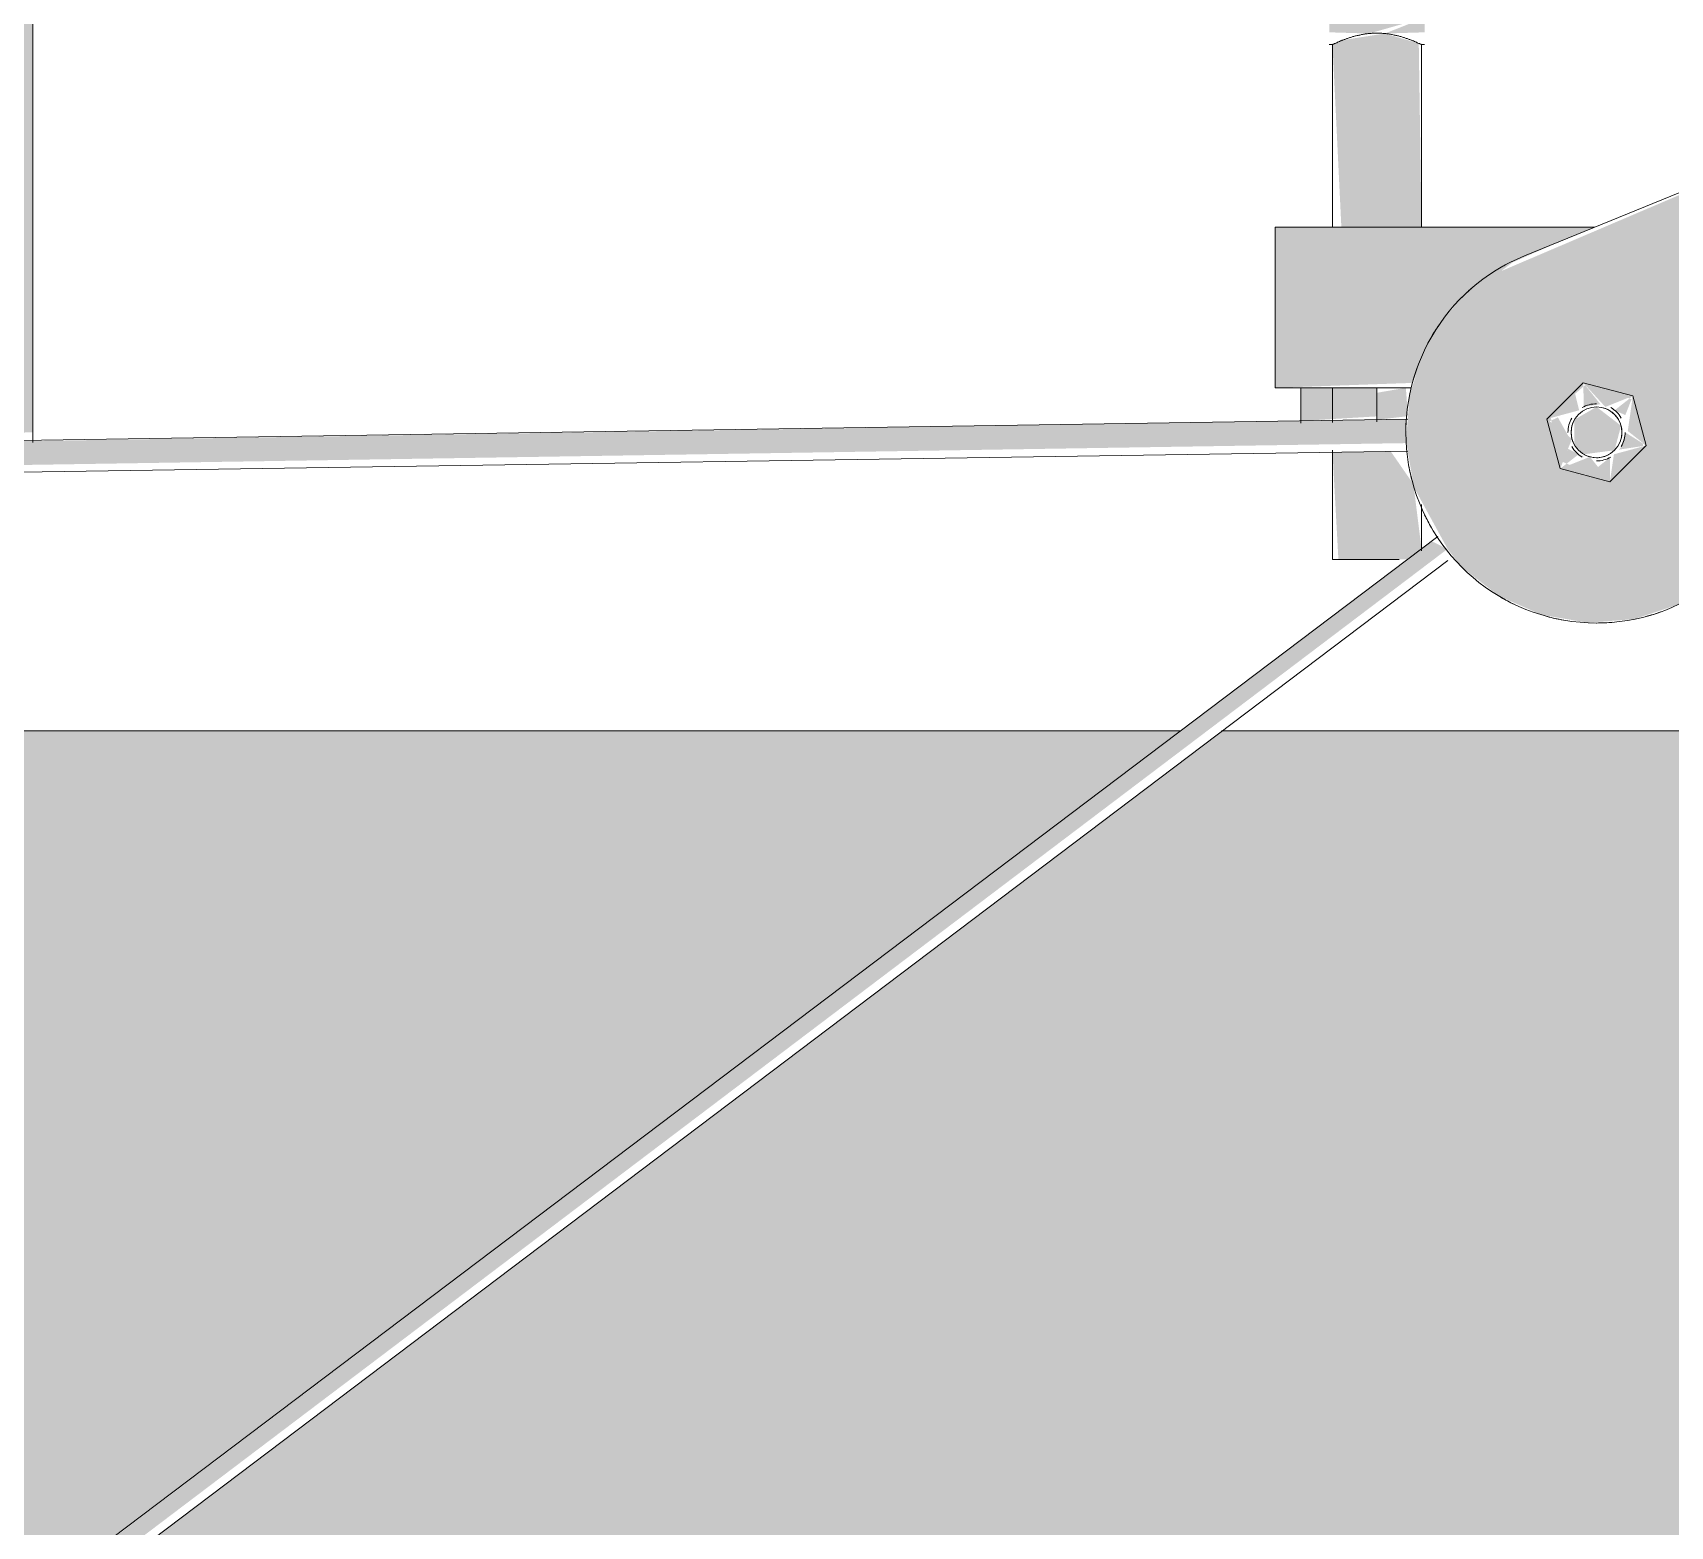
# Model space of a CAD drawing. Header units: inches. Extents: x -54880 to -186, y -265 to 853.
# Drawn here: x -25682.39 to -25666.29, y 270.18 to 284.87 of the extents above; entities that cross this region are included whole.
import ezdxf

# ---------------------------------------------------------------- set-up
doc = ezdxf.new("R2010")
doc.units = ezdxf.units.IN
doc.header["$MEASUREMENT"] = 0
for name, color, linetype, lineweight in [('M-HVAC-DUCT', 70, 'Continuous', 9), ('Q-SPCQ', 91, 'Continuous', 9), ('S-BEAM', 12, 'Continuous', 9)]:
    doc.layers.add(name, color=color, linetype=linetype, lineweight=lineweight)

# ---------------------------------------------------------------- blocks, each defined once
blk = doc.blocks.new('Family7 - Family7-V9-Section 13')
at = {"layer": 'S-BEAM'}
blk.add_hatch(color=256, dxfattribs=at).paths.add_polyline_path([(-25696.951, 280.637), (-25682.39, 280.937), (-25682.39, 290.743), (-25700.39, 290.743), (-25700.39, 280.637)], flags=0)
blk.add_line((-25682.39, 290.743), (-25682.39, 280.836), dxfattribs=at)
blk = doc.blocks.new('Basketball_Backstop-Performance_Sports_Systems-3103-Ceiling_Hung - 27_-0_ to 27_-11 7_8_-652462-Section 13')
at = {"layer": 'Q-SPCQ'}
h = blk.add_hatch(color=256, dxfattribs=at)
h.paths.add_polyline_path([(-25669.097, 284.859), (-25668.705, 284.871), (-25668.705, 285.015), (-25669.061, 284.873)], flags=0)
h.paths.add_polyline_path([(-25669.251, 284.859), (-25668.705, 285.015), (-25668.705, 285.656), (-25669.643, 285.656), (-25669.643, 284.871), (-25669.287, 284.86)], flags=0)
h = blk.add_hatch(color=256, dxfattribs=at)
h.paths.add_polyline_path([(-25668.888, 279.687), (-25668.795, 279.749), (-25668.736, 279.793), (-25668.815, 280.426), (-25669.039, 280.75), (-25669.611, 280.742), (-25669.553, 279.687), (-25668.89, 279.687)], flags=0)
h.paths.add_polyline_path([(-25669.223, 282.955), (-25668.736, 282.955), (-25668.763, 284.763), (-25669.097, 284.859), (-25669.508, 284.795), (-25669.611, 284.75), (-25669.524, 282.955), (-25669.251, 282.955)], flags=0)
h = blk.add_hatch(color=256, dxfattribs=at)
h.paths.add_polyline_path([(-25618.861, 281.375), (-25574.174, 281.375), (-25574.174, 282.955), (-25620.674, 282.875), (-25620.674, 281.375), (-25618.974, 281.375)], flags=0)
h.paths.add_polyline_path([(-25670.174, 281.375), (-25668.826, 281.423), (-25668.46, 282.133), (-25667.843, 282.607), (-25667.321, 282.838), (-25667.034, 282.955), (-25670.174, 282.955), (-25670.174, 281.423)], flags=0)
h.paths.add_polyline_path([(-25623.674, 281.375), (-25623.674, 282.875), (-25664.167, 282.955), (-25664.812, 281.375), (-25623.83, 281.375)], flags=0)
h.paths.add_polyline_path([(-25622.079, 282.059), (-25622.072, 281.848), (-25621.981, 282.059), (-25621.981, 282.237), (-25622.077, 282.064)], flags=0)
h.paths.add_polyline_path([(-25622.233, 282.052), (-25622.105, 282.107), (-25622.174, 282.212), (-25622.23, 282.059)], flags=0)
h.paths.add_polyline_path([(-25622.356, 281.808), (-25622.254, 281.844), (-25622.271, 282.109), (-25622.356, 282.157), (-25622.356, 281.835)], flags=0)
h.paths.add_polyline_path([(-25621.856, 281.928), (-25621.799, 282.125), (-25621.856, 281.937)], flags=0)
h.paths.add_polyline_path([(-25622.169, 282.226), (-25621.981, 282.312), (-25621.986, 282.396), (-25622.356, 282.39), (-25622.271, 282.232), (-25622.174, 282.227)], flags=0)
for points in [[(-25669.924, 281.049), (-25669.174, 281.094), (-25669.174, 281.375), (-25669.924, 281.375), (-25669.924, 281.073)], [(-25669.174, 281.061), (-25668.869, 281.096), (-25668.89, 281.375), (-25669.174, 281.326), (-25669.174, 281.073)]]:
    blk.add_hatch(color=256, dxfattribs=at).paths.add_polyline_path(points, flags=0)
for p, q in [((-25669.643, 284.75), (-25669.611, 284.75)), ((-25669.611, 284.75), (-25669.611, 282.955)), ((-25668.736, 282.955), (-25668.736, 284.75)), ((-25668.736, 284.75), (-25668.705, 284.75)), ((-25670.174, 281.375), (-25670.174, 282.955)), ((-25670.174, 282.955), (-25667.034, 282.955)), ((-25668.833, 281.375), (-25670.174, 281.375)), ((-25669.924, 281.028), (-25669.924, 281.375)), ((-25669.611, 281.375), (-25669.611, 281.033)), ((-25669.174, 281.375), (-25669.174, 281.04)), ((-25669.611, 280.763), (-25669.611, 279.687)), ((-25668.736, 279.772), (-25668.736, 280.229)), ((-25668.955, 279.687), (-25669.611, 279.687))]:
    blk.add_line(p, q, dxfattribs=at)
blk.add_open_spline([(-25668.736, 284.75), (-25668.736, 284.75), (-25668.74, 284.752), (-25668.751, 284.758), (-25668.763, 284.762), (-25668.778, 284.769), (-25668.795, 284.777), (-25668.812, 284.785), (-25668.827, 284.791), (-25668.839, 284.795), (-25668.852, 284.799), (-25668.869, 284.806), (-25668.892, 284.814), (-25668.917, 284.822), (-25668.938, 284.829), (-25668.954, 284.833), (-25668.971, 284.837), (-25668.993, 284.842), (-25669.023, 284.848), (-25669.059, 284.855), (-25669.097, 284.859), (-25669.135, 284.862), (-25669.174, 284.862), (-25669.213, 284.862), (-25669.251, 284.859), (-25669.289, 284.855), (-25669.325, 284.848), (-25669.355, 284.842), (-25669.377, 284.837), (-25669.394, 284.833), (-25669.41, 284.829), (-25669.431, 284.822), (-25669.456, 284.814), (-25669.479, 284.806), (-25669.496, 284.799), (-25669.509, 284.795), (-25669.52, 284.791), (-25669.535, 284.785), (-25669.552, 284.777), (-25669.57, 284.769), (-25669.585, 284.762), (-25669.597, 284.758), (-25669.608, 284.752), (-25669.611, 284.75), (-25669.611, 284.75)], degree=3, knots=[0, 0, 0, 0, 0.055556, 0.083333, 0.111111, 0.138889, 0.166667, 0.194444, 0.208333, 0.222222, 0.236111, 0.25, 0.277778, 0.305556, 0.319444, 0.333333, 0.347222, 0.361111, 0.388889, 0.416667, 0.444444, 0.472222, 0.5, 0.527778, 0.555556, 0.583333, 0.611111, 0.638889, 0.652778, 0.666667, 0.680556, 0.694444, 0.722222, 0.75, 0.763889, 0.777778, 0.791667, 0.805556, 0.833333, 0.861111, 0.888889, 0.916667, 0.944444, 1, 1, 1, 1], dxfattribs=at)
blk = doc.blocks.new('Basketball_Backstop-Performance_Sports_Systems-3103-Ceiling_Hung - 27_-0_ to 27_-11 7_8_-V78-Section 13')
at = {"layer": 'Q-SPCQ'}
h = blk.add_hatch(color=256, dxfattribs=at)
h.paths.add_polyline_path([(-25667.104, 279.065), (-25666.645, 279.1), (-25666.208, 279.245), (-25665.82, 279.493), (-25665.504, 279.828), (-25665.224, 280.364), (-25664.156, 283.028), (-25664.938, 283.81), (-25668.125, 282.449), (-25668.476, 282.108), (-25668.708, 281.745), (-25668.853, 281.308), (-25668.888, 280.849), (-25668.81, 280.396), (-25668.476, 279.784), (-25668.341, 279.612), (-25667.978, 279.329), (-25667.557, 279.143)], flags=0)
h.paths.add_polyline_path([(-25666.884, 280.45), (-25666.884, 280.69), (-25667.001, 280.596), (-25666.907, 280.477)], flags=0)
h.paths.add_polyline_path([(-25667.372, 280.58), (-25667.191, 280.721), (-25667.295, 280.775), (-25667.336, 280.673)], flags=0)
h.paths.add_polyline_path([(-25667.146, 281.425), (-25667.14, 281.188), (-25666.978, 281.214), (-25667.068, 281.327)], flags=0)
h.paths.add_polyline_path([(-25666.658, 281.295), (-25666.838, 281.153), (-25666.732, 281.107), (-25666.684, 281.229)], flags=0)
h.paths.add_polyline_path([(-25666.884, 280.45), (-25667.395, 280.666), (-25667.468, 281.104), (-25667.111, 281.416), (-25666.647, 281.255), (-25666.552, 280.782), (-25666.849, 280.485)], flags=0)
h.paths.add_polyline_path([(-25666.794, 280.767), (-25666.527, 280.807), (-25666.734, 280.937), (-25666.774, 280.794)], flags=0)
h.paths.add_polyline_path([(-25667.292, 280.9), (-25667.395, 281.084), (-25667.475, 281.046), (-25667.336, 280.935)], flags=0)
h = blk.add_hatch(color=256, dxfattribs=at)
h.paths.add_polyline_path([(-25666.658, 281.295), (-25667.14, 281.418), (-25666.929, 281.187), (-25666.774, 281.249)], flags=0)
h.paths.add_polyline_path([(-25666.527, 280.807), (-25666.658, 281.295), (-25666.708, 280.95)], flags=0)
h.paths.add_polyline_path([(-25666.884, 280.45), (-25666.527, 280.807), (-25666.844, 280.721)], flags=0)
h.paths.add_polyline_path([(-25667.372, 280.58), (-25667.257, 280.873), (-25667.503, 281.068), (-25667.395, 280.666)], flags=0)
h.paths.add_polyline_path([(-25666.884, 280.45), (-25667.08, 280.696), (-25667.372, 280.58)], flags=0)
h.paths.add_polyline_path([(-25667.503, 281.068), (-25667.186, 281.154), (-25667.232, 281.34), (-25667.395, 281.176)], flags=0)
blk.add_hatch(color=256, dxfattribs=at).paths.add_polyline_path([(-25667.14, 280.721), (-25666.838, 280.761), (-25666.774, 281.002), (-25667.015, 281.187), (-25667.232, 281.062), (-25667.232, 280.812)], flags=0)
h = blk.add_hatch(color=256, dxfattribs=at)
h.paths.add_polyline_path([(-25808.649, 278.622), (-25668.885, 280.831), (-25668.89, 281.065), (-25808.654, 278.857), (-25808.648, 278.628)], flags=0)
h.paths.add_polyline_path([(-25810.265, 278.625), (-25810.261, 278.864), (-25810.321, 278.793), (-25810.272, 278.628)], flags=0)
h.paths.add_polyline_path([(-25667.269, 280.822), (-25667.232, 280.922), (-25667.27, 280.823)], flags=0)
h = blk.add_hatch(color=256, dxfattribs=at)
h.paths.add_polyline_path([(-25760.44, 210.178), (-25760.393, 210.314), (-25760.445, 210.22), (-25760.44, 210.183)], flags=0)
h.paths.add_polyline_path([(-25760.463, 210.36), (-25760.551, 210.407), (-25760.468, 210.361)], flags=0)
h.paths.add_polyline_path([(-25759.081, 211.205), (-25668.48, 279.79), (-25668.639, 279.867), (-25759.185, 211.361), (-25759.084, 211.208)], flags=0)
h.paths.add_polyline_path([(-25667.139, 280.687), (-25667.18, 280.761), (-25667.144, 280.689)], flags=0)
for p, q in [((-25664.938, 283.81), (-25667.724, 282.674)), ((-25667.146, 281.425), (-25667.503, 281.068)), ((-25666.658, 281.295), (-25667.146, 281.425)), ((-25666.527, 280.807), (-25666.658, 281.295)), ((-25668.872, 281.065), (-25808.663, 278.935)), ((-25667.503, 281.068), (-25667.372, 280.58)), ((-25666.884, 280.45), (-25666.527, 280.807)), ((-25808.649, 278.622), (-25668.872, 280.753)), ((-25667.372, 280.58), (-25666.884, 280.45)), ((-25668.577, 279.914), (-25759.194, 211.433)), ((-25759.084, 211.203), (-25668.476, 279.677))]:
    blk.add_line(p, q, dxfattribs=at)
for radius, start, end in [(1.875, 112.1972, 337.8028), (1.875, 116.3445, 120), (1.875, 130.9704, 135), (1.875, 145.6237, 150), (1.875, 160.3226, 165), (0.25, 135, 315), (0.25, 315, 135), (0.281, 90, 120), (0.25, 30, 75), (0.25, 30, 75), (0.281, 30, 60), (1.875, 175.1058, 180), (0.281, 150, 180), (0.25, 150, 210), (0.25, 345, 15), (0.25, 0, 2.9904), (0.281, 210, 240), (0.25, 345, 0), (0.281, 330, 0), (0.25, 240, 255), (0.25, 240, 300), (0.25, 270, 300), (0.281, 270, 300), (1.875, 190.0739, 195), (1.875, 205.5966, 210), (1.875, 240, 244.4034), (1.875, 285, 289.6774), (1.875, 255, 259.9261), (1.875, 270, 274.8942)]:
    blk.add_arc((-25667.015, 280.937), radius, start, end, dxfattribs=at)

msp = doc.modelspace()

# ---------------------------------------------------------------- hatches: boundary and pattern name
at = {"layer": 'M-HVAC-DUCT', "lineweight": 5}
h = msp.add_hatch(color=256, dxfattribs=at)
h.paths.add_polyline_path([(-24843.373, 264), (-24779.187, 264), (-24769.484, 277.34), (-24769.798, 277.689), (-24770.076, 278), (-24907.569, 277.923), (-24889.146, 264), (-24877.933, 264)], flags=0)
h.paths.add_polyline_path([(-25800.357, 264), (-25799.979, 264), (-25800.357, 264.519)], flags=0)
h.paths.add_polyline_path([(-24953.294, 264), (-24920.835, 264), (-24916.37, 278), (-24953.294, 277.916), (-24953.294, 264.958)], flags=0)
h.paths.add_polyline_path([(-25655.516, 264), (-25625.486, 264), (-25625.486, 278), (-25662.41, 278), (-25657.945, 264)], flags=0)
h.paths.add_polyline_path([(-24959.919, 264), (-24959.919, 278), (-24996.843, 278), (-24992.378, 264), (-24964.331, 264)], flags=0)
h.paths.add_polyline_path([(-25661.217, 264), (-25665.682, 278), (-25670.695, 278), (-25689.22, 264), (-25663.766, 264)], flags=0)
h.paths.add_polyline_path([(-24402.357, 264), (-24402.357, 278), (-24675.581, 277.958), (-24682.852, 264), (-24428.662, 264)], flags=0)
h.paths.add_polyline_path([(-25799.593, 264), (-25689.635, 264), (-25671.11, 278), (-25800.357, 278), (-25800.357, 265.051)], flags=0)
h.paths.add_polyline_path([(-24917.564, 264), (-24889.56, 264), (-24908.086, 278), (-24913.124, 277.922), (-24917.278, 264.895)], flags=0)
h.paths.add_polyline_path([(-24998.199, 264), (-24995.649, 264), (-25000.114, 278), (-25578.666, 278), (-25583.131, 264), (-24998.89, 264)], flags=0)
h.paths.add_polyline_path([(-24778.801, 264), (-24763.078, 264), (-24763.078, 278), (-24766.596, 277.923), (-24766.77, 277.623), (-24767.328, 277.126), (-24768.113, 276.895), (-24768.591, 276.918), (-24769.015, 277.047), (-24769.253, 277.126), (-24778.325, 264.654)], flags=0)
h.paths.add_polyline_path([(-25618.861, 264), (-25586.397, 264.016), (-25581.938, 278), (-25618.861, 278), (-25618.861, 266.115)], flags=0)
h.paths.add_polyline_path([(-24684.966, 264), (-24677.673, 278), (-24755.398, 277.946), (-24755.796, 264), (-24705.136, 264)], flags=0)

# ---------------------------------------------------------------- linework, layer by layer
at = {"layer": 'M-HVAC-DUCT'}
for p, q in [((-25671.102, 278), (-25800.357, 278)), ((-25665.682, 278), (-25670.702, 278))]:
    msp.add_line(p, q, dxfattribs=at)

# ---------------------------------------------------------------- block references
at = {"layer": 'Q-SPCQ'}
for name in ['Basketball_Backstop-Performance_Sports_Systems-3103-Ceiling_Hung - 27_-0_ to 27_-11 7_8_-V78-Section 13', 'Basketball_Backstop-Performance_Sports_Systems-3103-Ceiling_Hung - 27_-0_ to 27_-11 7_8_-652462-Section 13']:
    msp.add_blockref(name, (0, 0), dxfattribs=at)
at = {"layer": 'S-BEAM'}
msp.add_blockref('Family7 - Family7-V9-Section 13', (0, 0), dxfattribs=at)

doc.saveas('drawing.dxf')
